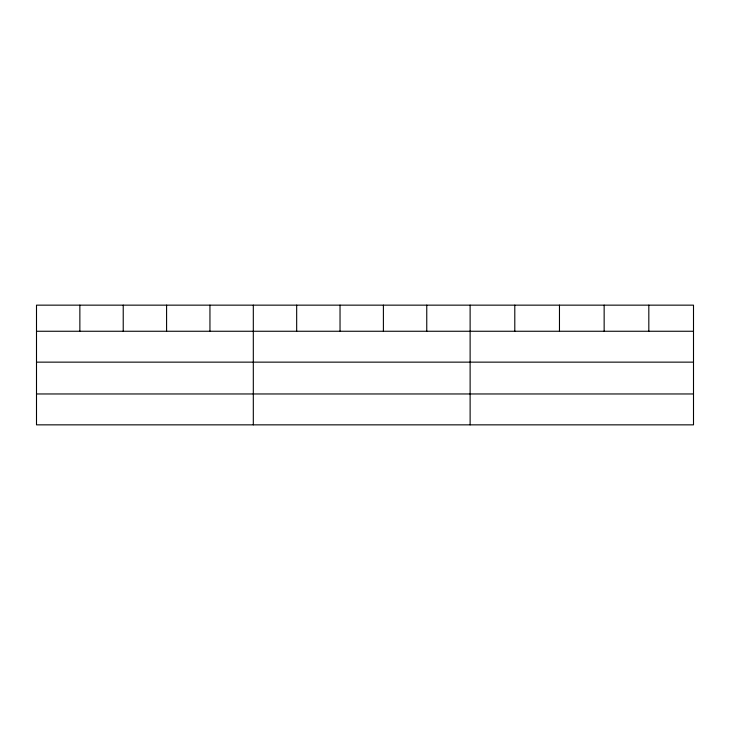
<?xml version="1.0" encoding="UTF-8"?>
<svg xmlns="http://www.w3.org/2000/svg" width="730" height="730" viewBox="0 0 730 730"><rect width="100%" height="100%" fill="white"/><g stroke="black" fill="none" stroke-linecap="round" stroke-linejoin="round"><path stroke-width="1.09" d="M693.5 362.144L693.5 305.149L36.5 305.149L36.5 424.851L693.5 424.851L693.5 362.144L36.5 362.144M36.5 331.256L693.5 331.256M36.5 393.963L693.5 393.963M648.824 305.149L648.824 331.256M604.148 305.149L604.148 331.256M559.472 305.149L559.472 331.256M514.796 305.149L514.796 331.256M470.12 305.149L470.12 424.851M426.758 305.149L426.758 331.256M383.396 305.149L383.396 331.256M340.034 305.149L340.034 331.256M296.672 305.149L296.672 331.256M253.31 305.149L253.31 424.851M209.948 305.149L209.948 331.256M166.586 305.149L166.586 331.256M123.224 305.149L123.224 331.256M79.862 305.149L79.862 331.256"/></g></svg>
